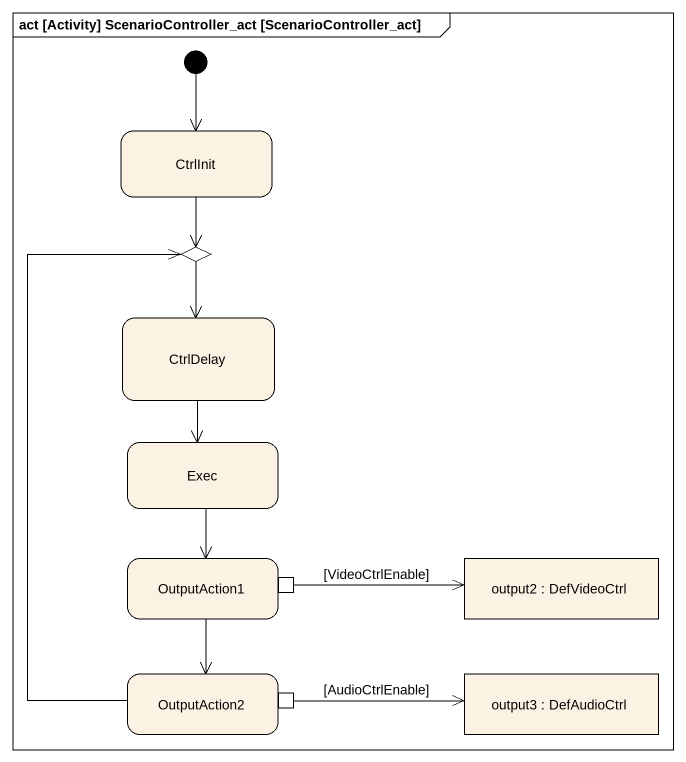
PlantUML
@startuml
mainframe act [Activity] ScenarioController_act [ScenarioController_act]
hide empty description
state CtrlInit
state choice1 <<choice>>
state CtrlDelay
state Exec
state OutputAction1 {
  state pin1 <<outputPin>>
}
state "output2 : DefVideoCtrl" as output2 <<object>>
state OutputAction2 {
  state pin2 <<outputPin>>
}
state "output3 : DefAudioCtrl" as output3 <<object>>
[*] --> CtrlInit
CtrlInit --> choice1
choice1 --> CtrlDelay
CtrlDelay --> Exec
Exec --> OutputAction1
OutputAction1 --> OutputAction2
pin1 -right-> output2 : [VideoCtrlEnable]
OutputAction2 -up-> choice1
pin2 -right-> output3 : [AudioCtrlEnable]
@enduml
